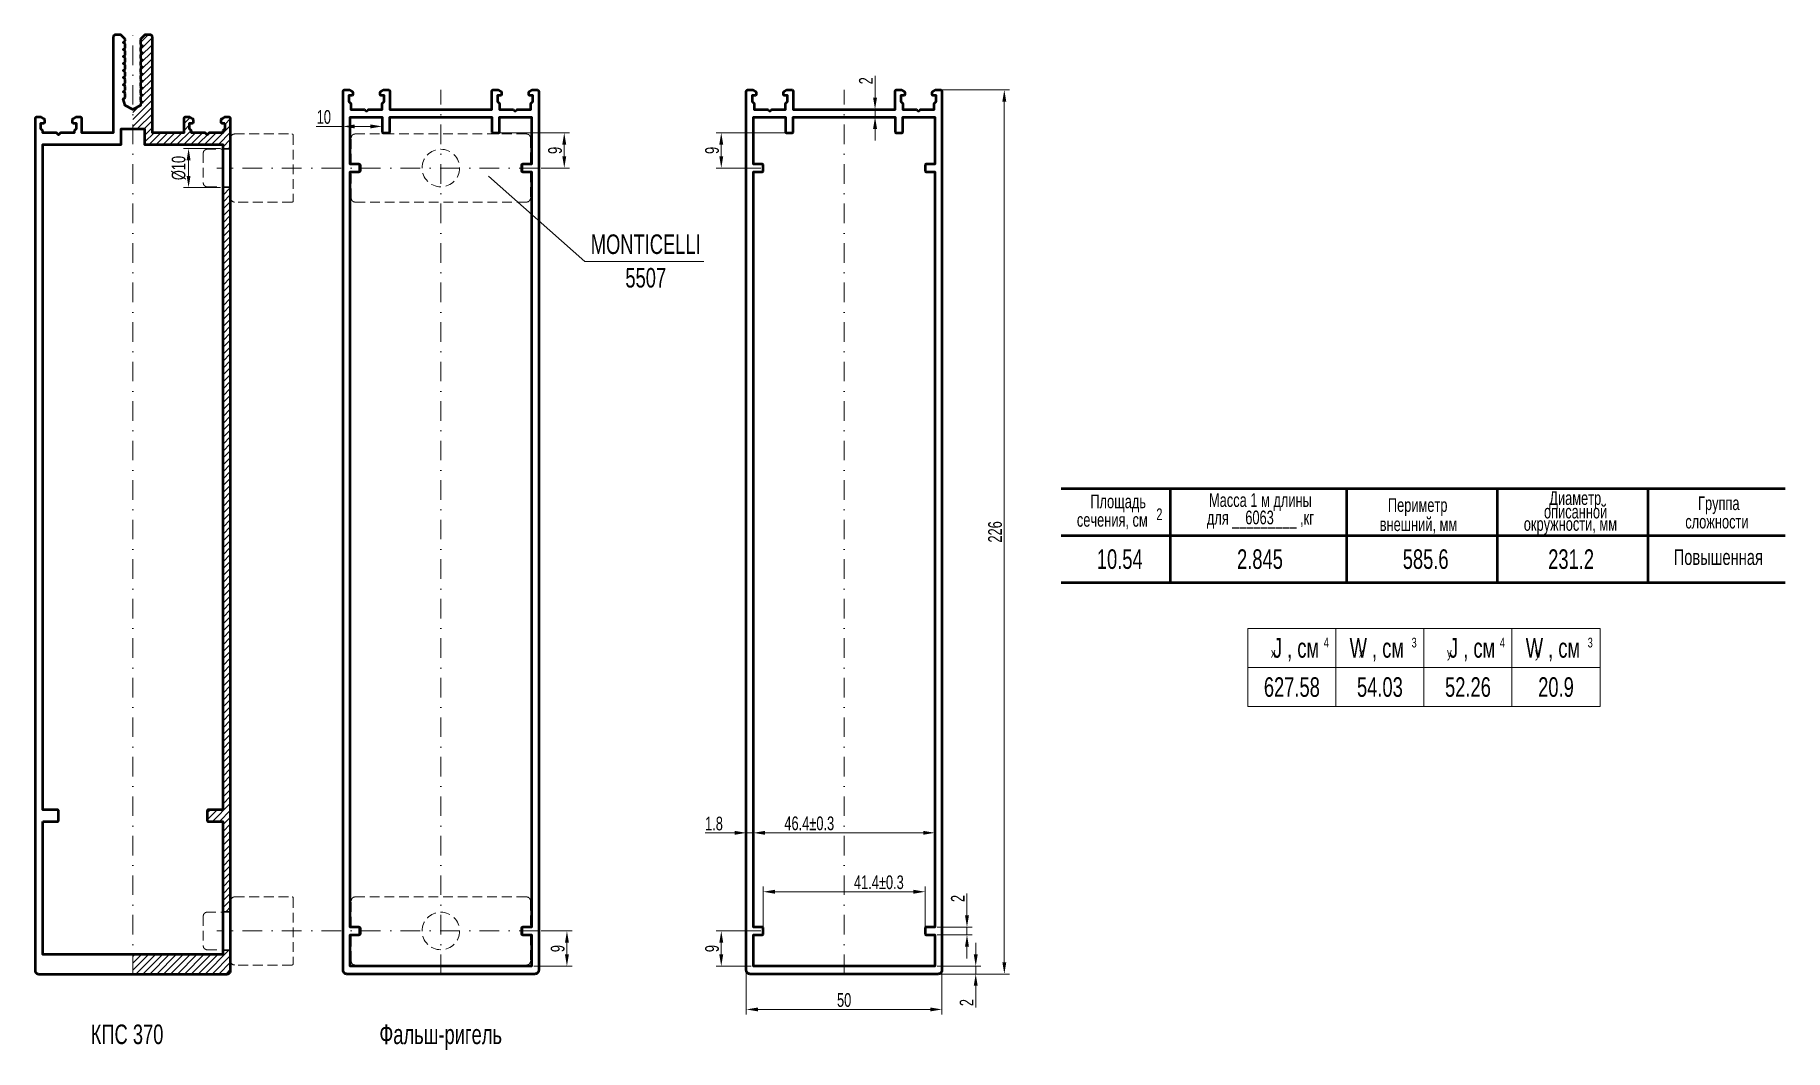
# Model space of a CAD drawing. Extents: x 1060 to 1508, y 68 to 327.
import ezdxf
from ezdxf.enums import TextEntityAlignment as Align

# ---------------------------------------------------------------- set-up
doc = ezdxf.new("R2010")
doc.units = 0
doc.header["$LTSCALE"] = 10
doc.header["$MEASUREMENT"] = 0
doc.header["$PDMODE"] = 3
doc.header["$PDSIZE"] = 3
doc.linetypes.add('DASHDOT', pattern=[1, 0.5, -0.25, 0, -0.25])
doc.linetypes.add('HIDDEN', pattern=[0.375, 0.25, -0.125])
doc.layers.get('0').update_dxf_attribs({"linetype": 'CONTINUOUS', "lineweight": 50})
doc.layers.get('DEFPOINTS').update_dxf_attribs({"linetype": 'CONTINUOUS'})
for name, color, linetype, lineweight in [('1', 6, 'DASHDOT', 18), ('2', 3, 'HIDDEN', 18), ('3', 1, 'CONTINUOUS', 20), ('4', 4, 'CONTINUOUS', 20)]:
    doc.layers.add(name, color=color, linetype=linetype, lineweight=lineweight)
doc.styles.add('3', font='russ.shx', dxfattribs={"width": 0.7, "height": 3})
doc.styles.add('4', font='russ.shx', dxfattribs={"width": 0.7, "height": 3.5})
doc.styles.add('5', font='russ.shx', dxfattribs={"width": 0.7, "height": 5})
doc.dimstyles.new('MX1', dxfattribs={"dimtxt": 3.5, "dimasz": 3, "dimexe": 1.3, "dimexo": 0.6, "dimgap": 0.6, "dimtad": 1, "dimdec": 1, "dimzin": 9, "dimdsep": 46, "dimtxsty": '4', "dimcen": 0, "dimclrd": 256, "dimclre": 256, "dimclrt": 256, "dimaunit": 1, "dimadec": 1, "dimazin": 0, "dimtfac": 1, "dimtdec": 1, "dimtmove": 0, "dimatfit": 3, "dimfxl": 0, "dimtvp": 1, "dimtolj": 1, "dimtzin": 0, "dimlwd": -1, "dimlwe": -1, "dimarcsym": 0})

# ---------------------------------------------------------------- blocks, each defined once
blk = doc.blocks.new('*D46')
at = {"layer": '4'}
for p, q in [((1107.9, 298.5), (1098.45, 298.5)), ((1099.75, 295.5), (1099.75, 291.5)), ((1107.9, 288.5), (1098.45, 288.5))]:
    blk.add_line(p, q, dxfattribs=at)
for points in [[(1099.25, 295.5), (1100.25, 295.5), (1099.75, 298.5)], [(1099.25, 291.5), (1100.25, 291.5), (1099.75, 288.5)]]:
    blk.add_solid(points, dxfattribs=at)
at = {"layer": 'DEFPOINTS', "color": 0}
for p in [(1108.5, 298.5), (1099.75, 288.5), (1108.5, 288.5)]:
    blk.add_point(p, dxfattribs=at)
at = {"layer": '4', "insert": (1097.25, 293.5), "char_height": 3.5, "attachment_point": 5, "rotation": 90, "style": '4'}
blk.add_mtext('\\A1;%%c10', dxfattribs=at)
blk = doc.blocks.new('*D49')
at = {"layer": '4'}
for p, q in [((1189.81, 98.5), (1197.73, 98.5)), ((1196.43, 95.5), (1196.43, 92.5)), ((1188.01, 89.5), (1197.73, 89.5))]:
    blk.add_line(p, q, dxfattribs=at)
for points in [[(1195.93, 95.5), (1196.93, 95.5), (1196.43, 98.5)], [(1195.93, 92.5), (1196.93, 92.5), (1196.43, 89.5)]]:
    blk.add_solid(points, dxfattribs=at)
at = {"layer": 'DEFPOINTS', "color": 0}
for p in [(1189.21, 98.5), (1187.41, 89.5), (1196.43, 89.5)]:
    blk.add_point(p, dxfattribs=at)
at = {"layer": '4', "insert": (1194.08, 94), "char_height": 3.5, "attachment_point": 5, "rotation": 90, "style": '4'}
blk.add_mtext('\\A1;9', dxfattribs=at)
blk = doc.blocks.new('*D50')
at = {"layer": '4'}
for p, q in [((1178.63, 302.5), (1197.05, 302.5)), ((1195.75, 299.5), (1195.75, 296.5)), ((1189.81, 293.5), (1197.05, 293.5))]:
    blk.add_line(p, q, dxfattribs=at)
for points in [[(1195.25, 299.5), (1196.25, 299.5), (1195.75, 302.5)], [(1195.25, 296.5), (1196.25, 296.5), (1195.75, 293.5)]]:
    blk.add_solid(points, dxfattribs=at)
at = {"layer": 'DEFPOINTS', "color": 0}
for p in [(1178.03, 302.5), (1189.21, 293.5), (1195.75, 293.5)]:
    blk.add_point(p, dxfattribs=at)
at = {"layer": '4', "insert": (1193.4, 298), "char_height": 3.5, "attachment_point": 5, "rotation": 90, "style": '4'}
blk.add_mtext('\\A1;9', dxfattribs=at)
blk = doc.blocks.new('*D51')
at = {"layer": '4'}
for p, q in [((1242.27, 89.16), (1242.27, 77.14)), ((1292.27, 89.16), (1292.27, 77.14)), ((1245.27, 78.44), (1289.27, 78.44))]:
    blk.add_line(p, q, dxfattribs=at)
for points in [[(1245.27, 78.94), (1245.27, 77.94), (1242.27, 78.44)], [(1289.27, 78.94), (1289.27, 77.94), (1292.27, 78.44)]]:
    blk.add_solid(points, dxfattribs=at)
at = {"layer": 'DEFPOINTS', "color": 0}
for p in [(1242.27, 89.76), (1292.27, 89.76), (1292.27, 78.44)]:
    blk.add_point(p, dxfattribs=at)
at = {"layer": '4', "insert": (1267.27, 80.84), "char_height": 3.5, "attachment_point": 5, "style": '4'}
blk.add_mtext('\\A1;50', dxfattribs=at)
blk = doc.blocks.new('*D52')
at = {"layer": '4'}
for p, q in [((1246.57, 99.1), (1246.57, 109.83)), ((1249.57, 108.53), (1284.97, 108.53)), ((1287.97, 99.1), (1287.97, 109.83))]:
    blk.add_line(p, q, dxfattribs=at)
for points in [[(1249.57, 109.03), (1249.57, 108.03), (1246.57, 108.53)], [(1284.97, 109.03), (1284.97, 108.03), (1287.97, 108.53)]]:
    blk.add_solid(points, dxfattribs=at)
at = {"layer": 'DEFPOINTS', "color": 0}
for p in [(1287.97, 108.53), (1246.57, 98.5), (1287.97, 98.5)]:
    blk.add_point(p, dxfattribs=at)
at = {"layer": '4', "insert": (1276.14, 110.93), "char_height": 3.5, "attachment_point": 5, "style": '4'}
blk.add_mtext('\\A1;41.4%%p0.3', dxfattribs=at)
blk = doc.blocks.new('*D53')
at = {"layer": '4'}
for p, q in [((1244.07, 126.87), (1244.07, 122.29)), ((1290.47, 126.87), (1290.47, 122.29)), ((1247.07, 123.59), (1287.47, 123.59))]:
    blk.add_line(p, q, dxfattribs=at)
for points in [[(1247.07, 124.09), (1247.07, 123.09), (1244.07, 123.59)], [(1287.47, 124.09), (1287.47, 123.09), (1290.47, 123.59)]]:
    blk.add_solid(points, dxfattribs=at)
at = {"layer": 'DEFPOINTS', "color": 0}
for p in [(1244.07, 127.47), (1290.47, 127.47), (1290.47, 123.59)]:
    blk.add_point(p, dxfattribs=at)
at = {"layer": '4', "insert": (1258.36, 125.99), "char_height": 3.5, "attachment_point": 5, "style": '4'}
blk.add_mtext('\\A1;46.4%%p0.3', dxfattribs=at)
blk = doc.blocks.new('*D54')
at = {"layer": '4'}
for p, q in [((1239.27, 123.59), (1231.75, 123.59)), ((1242.27, 121.68), (1242.27, 124.89)), ((1244.07, 123.59), (1242.27, 123.59)), ((1244.07, 121.68), (1244.07, 124.89)), ((1247.07, 123.59), (1250.07, 123.59))]:
    blk.add_line(p, q, dxfattribs=at)
for points in [[(1239.27, 124.09), (1239.27, 123.09), (1242.27, 123.59)], [(1247.07, 124.09), (1247.07, 123.09), (1244.07, 123.59)]]:
    blk.add_solid(points, dxfattribs=at)
at = {"layer": 'DEFPOINTS', "color": 0}
for p in [(1242.27, 123.59), (1242.27, 121.08), (1244.07, 121.08)]:
    blk.add_point(p, dxfattribs=at)
at = {"layer": '4', "insert": (1234.01, 125.94), "char_height": 3.5, "attachment_point": 5, "style": '4'}
blk.add_mtext('\\A1;1.8', dxfattribs=at)
blk = doc.blocks.new('*D55')
at = {"layer": '4'}
for p, q in [((1300.9, 92.5), (1300.9, 95.5)), ((1291.07, 89.5), (1302.2, 89.5)), ((1300.9, 89.5), (1300.9, 87.5)), ((1291.07, 87.5), (1302.2, 87.5)), ((1300.9, 84.5), (1300.9, 78.9))]:
    blk.add_line(p, q, dxfattribs=at)
for points in [[(1300.4, 92.5), (1301.4, 92.5), (1300.9, 89.5)], [(1300.4, 84.5), (1301.4, 84.5), (1300.9, 87.5)]]:
    blk.add_solid(points, dxfattribs=at)
at = {"layer": 'DEFPOINTS', "color": 0}
for p in [(1290.47, 89.5), (1290.47, 87.5), (1300.9, 87.5)]:
    blk.add_point(p, dxfattribs=at)
at = {"layer": '4', "insert": (1298.55, 80.2), "char_height": 3.5, "attachment_point": 5, "rotation": 90, "style": '4'}
blk.add_mtext('\\A1;2', dxfattribs=at)
blk = doc.blocks.new('*D56')
at = {"layer": '4'}
for p, q in [((1298.66, 102.5), (1298.66, 108.1)), ((1291.07, 99.5), (1299.96, 99.5)), ((1298.66, 97.5), (1298.66, 99.5)), ((1291.07, 97.5), (1299.96, 97.5)), ((1298.66, 94.5), (1298.66, 91.5))]:
    blk.add_line(p, q, dxfattribs=at)
for points in [[(1298.16, 102.5), (1299.16, 102.5), (1298.66, 99.5)], [(1298.16, 94.5), (1299.16, 94.5), (1298.66, 97.5)]]:
    blk.add_solid(points, dxfattribs=at)
at = {"layer": 'DEFPOINTS', "color": 0}
for p in [(1290.47, 99.5), (1298.66, 99.5), (1290.47, 97.5)]:
    blk.add_point(p, dxfattribs=at)
at = {"layer": '4', "insert": (1296.31, 106.8), "char_height": 3.5, "attachment_point": 5, "rotation": 90, "style": '4'}
blk.add_mtext('\\A1;2', dxfattribs=at)
blk = doc.blocks.new('*D57')
at = {"layer": '4'}
for p, q in [((1252.67, 302.5), (1234.57, 302.5)), ((1235.87, 299.5), (1235.87, 296.5)), ((1245.97, 293.5), (1234.57, 293.5))]:
    blk.add_line(p, q, dxfattribs=at)
for points in [[(1235.37, 299.5), (1236.37, 299.5), (1235.87, 302.5)], [(1235.37, 296.5), (1236.37, 296.5), (1235.87, 293.5)]]:
    blk.add_solid(points, dxfattribs=at)
at = {"layer": 'DEFPOINTS', "color": 0}
for p in [(1253.27, 302.5), (1235.87, 293.5), (1246.57, 293.5)]:
    blk.add_point(p, dxfattribs=at)
at = {"layer": '4', "insert": (1233.52, 298), "char_height": 3.5, "attachment_point": 5, "rotation": 90, "style": '4'}
blk.add_mtext('\\A1;9', dxfattribs=at)
blk = doc.blocks.new('*D58')
at = {"layer": '4'}
for p, q in [((1245.97, 98.5), (1234.57, 98.5)), ((1235.87, 92.5), (1235.87, 95.5)), ((1243.47, 89.5), (1234.57, 89.5))]:
    blk.add_line(p, q, dxfattribs=at)
for points in [[(1235.37, 95.5), (1236.37, 95.5), (1235.87, 98.5)], [(1235.37, 92.5), (1236.37, 92.5), (1235.87, 89.5)]]:
    blk.add_solid(points, dxfattribs=at)
at = {"layer": 'DEFPOINTS', "color": 0}
for p in [(1235.87, 98.5), (1246.57, 98.5), (1244.07, 89.5)]:
    blk.add_point(p, dxfattribs=at)
at = {"layer": '4', "insert": (1233.52, 94), "char_height": 3.5, "attachment_point": 5, "rotation": 90, "style": '4'}
blk.add_mtext('\\A1;9', dxfattribs=at)
blk = doc.blocks.new('*D59')
at = {"layer": '4'}
for p, q in [((1275.17, 311.5), (1275.17, 317.1)), ((1274.09, 308.5), (1276.47, 308.5)), ((1274.09, 306.5), (1276.47, 306.5)), ((1275.17, 306.5), (1275.17, 308.5)), ((1275.17, 303.5), (1275.17, 300.5))]:
    blk.add_line(p, q, dxfattribs=at)
for points in [[(1274.67, 311.5), (1275.67, 311.5), (1275.17, 308.5)], [(1274.67, 303.5), (1275.67, 303.5), (1275.17, 306.5)]]:
    blk.add_solid(points, dxfattribs=at)
at = {"layer": 'DEFPOINTS', "color": 0}
for p in [(1273.49, 308.5), (1273.49, 306.5), (1275.17, 308.5)]:
    blk.add_point(p, dxfattribs=at)
at = {"layer": '4', "insert": (1272.82, 315.8), "char_height": 3.5, "attachment_point": 5, "rotation": 90, "style": '4'}
blk.add_mtext('\\A1;2', dxfattribs=at)
blk = doc.blocks.new('*D60')
at = {"layer": '4'}
for p, q in [((1291.91, 313.5), (1309.5, 313.5)), ((1308.2, 310.5), (1308.2, 90.5)), ((1288.06, 87.5), (1309.5, 87.5))]:
    blk.add_line(p, q, dxfattribs=at)
for points in [[(1307.7, 310.5), (1308.7, 310.5), (1308.2, 313.5)], [(1307.7, 90.5), (1308.7, 90.5), (1308.2, 87.5)]]:
    blk.add_solid(points, dxfattribs=at)
at = {"layer": 'DEFPOINTS', "color": 0}
for p in [(1291.31, 313.5), (1287.46, 87.5), (1308.2, 87.5)]:
    blk.add_point(p, dxfattribs=at)
at = {"layer": '4', "insert": (1305.85, 200.5), "char_height": 3.5, "attachment_point": 5, "rotation": 90, "style": '4'}
blk.add_mtext('\\A1;226', dxfattribs=at)
blk = doc.blocks.new('mi_table')
for p, q in [((0, 0), (0, 20)), ((22.5, 0), (22.5, 20)), ((45, 0), (45, 20)), ((67.5, 0), (67.5, 20)), ((90, 0), (90, 20)), ((0, 10), (0, 0)), ((0, 0), (90, 0))]:
    blk.add_line(p, q)
for points in [[(90, 20), (0, 20)], [(0, 10), (90, 10)]]:
    blk.add_lwpolyline(points)
at = {"layer": '3', "style": '3', "width": 0.7}
for s, p in [('x', (5.92, 12.53)), ('4', (19.4, 15.11)), ('x', (28.42, 12.53)), ('3', (41.85, 15.11)), ('y', (50.92, 12.53)), ('4', (64.4, 15.11)), ('y', (73.42, 12.53)), ('3', (86.85, 15.11))]:
    blk.add_text(s, height=2.5, dxfattribs=at).set_placement(p)
at = {"layer": '3', "style": '5', "width": 0.7}
for s, p in [('J , см ', (12.95, 15)), ('W , см', (32.96, 15)), ('J , см ', (57.95, 15)), ('W , см', (77.96, 15))]:
    blk.add_text(s, height=5, dxfattribs=at).set_placement(p, align=Align.MIDDLE_CENTER)
at = {"layer": '4', "style": '5', "width": 0.7}
for tag, p in [('JX', (11.25, 5)), ('WX', (33.75, 5)), ('JY', (56.25, 5)), ('WY', (78.75, 5))]:
    blk.add_attdef(tag, text='', height=5, dxfattribs=at).set_placement(p, align=Align.MIDDLE_CENTER)
blk = doc.blocks.new('*D63')
at = {"layer": '4'}
for p, q in [((1139.21, 304.13), (1132.39, 304.13)), ((1139.21, 302.41), (1139.21, 305.43)), ((1146.21, 304.13), (1142.21, 304.13)), ((1149.21, 305.9), (1149.21, 302.83))]:
    blk.add_line(p, q, dxfattribs=at)
for points in [[(1142.21, 304.63), (1142.21, 303.63), (1139.21, 304.13)], [(1146.21, 304.63), (1146.21, 303.63), (1149.21, 304.13)]]:
    blk.add_solid(points, dxfattribs=at)
at = {"layer": 'DEFPOINTS', "color": 0}
for p in [(1149.21, 306.5), (1149.21, 304.13), (1139.21, 301.81)]:
    blk.add_point(p, dxfattribs=at)
at = {"layer": '4', "insert": (1134.3, 306.53), "char_height": 3.5, "attachment_point": 5, "style": '4'}
blk.add_mtext('\\A1;10', dxfattribs=at)

msp = doc.modelspace()

# ---------------------------------------------------------------- hatches: boundary and pattern name
at = {"layer": '3'}
h = msp.add_hatch(dxfattribs=at)
h.set_pattern_fill('ANSI31', color=256, scale=10)
h.paths.add_polyline_path([(1090.5, 327, 0.414214), (1090, 327.5), (1088.62, 327.5, 0.198912), (1088.41, 327.41), (1087.59, 326.59, 0.198912), (1087.5, 326.38), (1087.5, 325.14, 0.284079), (1087.67, 324.87), (1088, 324.7), (1087.67, 324.53, 0.284079), (1087.5, 324.26), (1087.5, 323.34, 0.284079), (1087.67, 323.07), (1088, 322.9), (1087.67, 322.73, 0.284079), (1087.5, 322.46), (1087.5, 321.54, 0.284079), (1087.67, 321.27), (1088, 321.1), (1087.67, 320.93, 0.284079), (1087.5, 320.66), (1087.5, 319.74, 0.284079), (1087.67, 319.47), (1088, 319.3), (1087.67, 319.13, 0.284079), (1087.5, 318.86), (1087.5, 317.94, 0.284079), (1087.67, 317.67), (1088, 317.5), (1087.67, 317.33, 0.284079), (1087.5, 317.06), (1087.5, 316.14, 0.284079), (1087.67, 315.87), (1088, 315.7), (1087.67, 315.53, 0.284079), (1087.5, 315.26), (1087.5, 314.34, 0.284079), (1087.67, 314.07), (1088, 313.9), (1087.67, 313.73, 0.284079), (1087.5, 313.46), (1087.5, 312.54, 0.284079), (1087.67, 312.27), (1088, 312.1), (1087.67, 311.93, 0.284079), (1087.5, 311.66), (1087.5, 310.74, 0.284079), (1087.67, 310.47), (1088, 310.3), (1087.67, 310.13, 0.284079), (1087.5, 309.86), (1087.5, 309.5), (1085.5, 308.5), (1085.5, 303.5), (1088.5, 303.5), (1088.5, 299.5), (1108.5, 299.5), (1108.5, 298.5), (1110.5, 298.5), (1110.5, 306, 0.414214), (1110, 306.5), (1109.07, 306.5, 0.116434), (1108.94, 306.47), (1108.17, 306.08, 0.284079), (1108, 305.81), (1108, 305.3, 0.414214), (1108.3, 305), (1109, 305), (1109, 303.5), (1108.59, 303.09, 0.198912), (1108.5, 302.88), (1108.5, 302.5), (1105.12, 302.5, 0.198912), (1104.91, 302.41), (1104.5, 302), (1104.09, 302.41, 0.198912), (1103.88, 302.5), (1100.5, 302.5), (1100.5, 302.88, 0.198912), (1100.41, 303.09), (1100, 303.5), (1100, 305), (1100.7, 305, 0.414214), (1101, 305.3), (1101, 305.81, 0.284079), (1100.83, 306.08), (1100.06, 306.47, 0.116434), (1099.93, 306.5), (1099, 306.5, 0.414214), (1098.5, 306), (1098.5, 302.5), (1090.5, 302.5)])
edge = h.paths.add_edge_path()
edge.add_line((1108.5, 103.5), (1110.5, 103.5))
edge.add_line((1110.5, 103.5), (1110.5, 288.5))
edge.add_line((1110.5, 288.5), (1108.5, 288.5))
edge.add_line((1108.5, 288.5), (1108.5, 129.5))
edge.add_line((1108.5, 129.5), (1104.8, 129.5))
edge.add_arc((1104.8, 129.2), 0.3, 90, 180)
edge.add_line((1104.5, 129.2), (1104.5, 126.8))
edge.add_arc((1104.8, 126.8), 0.3, 180, 270)
edge.add_line((1104.8, 126.5), (1108.5, 126.5))
edge.add_line((1108.5, 126.5), (1108.5, 103.5))
edge = h.paths.add_edge_path()
edge.add_line((1110.5, 93.5), (1108.5, 93.5))
edge.add_line((1108.5, 93.5), (1108.5, 92.5))
edge.add_line((1108.5, 92.5), (1085.5, 92.5))
edge.add_line((1085.5, 92.5), (1085.5, 87.5))
edge.add_line((1085.5, 87.5), (1109.5, 87.5))
edge.add_arc((1109.5, 88.5), 1, 270, 360)
edge.add_line((1110.5, 88.5), (1110.5, 93.5))

# ---------------------------------------------------------------- linework, layer by layer
for p, q in [((1350.7, 187.54), (1350.7, 211.54)), ((1395.74, 187.54), (1395.74, 211.54)), ((1434.24, 187.54), (1434.24, 211.54)), ((1472.7, 187.54), (1472.7, 211.54)), ((1322.7, 187.54), (1507.7, 187.54))]:
    msp.add_line(p, q)
for points in [[(1109, 305), (1109, 303.5), (1108.59, 303.09, 0.198912), (1108.5, 302.88), (1108.5, 302.5), (1105.12, 302.5, 0.198912), (1104.91, 302.41), (1104.5, 302), (1104.09, 302.41, 0.198912), (1103.88, 302.5), (1100.5, 302.5), (1100.5, 302.88, 0.198912), (1100.41, 303.09), (1100, 303.5), (1100, 305), (1100.7, 305, 0.414214), (1101, 305.3), (1101, 305.81, 0.284079), (1100.83, 306.08), (1100.06, 306.47, 0.116434), (1099.93, 306.5), (1099, 306.5, 0.414214), (1098.5, 306), (1098.5, 302.5), (1090.5, 302.5), (1090.5, 327, 0.414214), (1090, 327.5), (1088.62, 327.5, 0.198912), (1088.41, 327.41), (1087.59, 326.59, 0.198912), (1087.5, 326.38), (1087.5, 325.14, 0.284079), (1087.67, 324.87), (1088, 324.7), (1087.67, 324.53, 0.284079), (1087.5, 324.26), (1087.5, 323.34, 0.284079), (1087.67, 323.07), (1088, 322.9), (1087.67, 322.73, 0.284079), (1087.5, 322.46), (1087.5, 321.54, 0.284079), (1087.67, 321.27), (1088, 321.1), (1087.67, 320.93, 0.284079), (1087.5, 320.66), (1087.5, 319.74, 0.284079), (1087.67, 319.47), (1088, 319.3), (1087.67, 319.13, 0.284079), (1087.5, 318.86), (1087.5, 317.94, 0.284079), (1087.67, 317.67), (1088, 317.5), (1087.67, 317.33, 0.284079), (1087.5, 317.06), (1087.5, 316.14, 0.284079), (1087.67, 315.87), (1088, 315.7), (1087.67, 315.53, 0.284079), (1087.5, 315.26), (1087.5, 314.34, 0.284079), (1087.67, 314.07), (1088, 313.9), (1087.67, 313.73, 0.284079), (1087.5, 313.46), (1087.5, 312.54, 0.284079), (1087.67, 312.27), (1088, 312.1), (1087.67, 311.93, 0.284079), (1087.5, 311.66), (1087.5, 310.74, 0.284079), (1087.67, 310.47), (1088, 310.3), (1087.67, 310.13, 0.284079), (1087.5, 309.86), (1087.5, 309.5), (1085.5, 308.5), (1083.5, 309.5), (1083, 311.2), (1083.33, 311.37, 0.284079), (1083.5, 311.64), (1083.5, 312.56, 0.284079), (1083.33, 312.83), (1083, 313), (1083.33, 313.17, 0.284079), (1083.5, 313.44), (1083.5, 314.36, 0.284079), (1083.33, 314.63), (1083, 314.8), (1083.33, 314.97, 0.284079), (1083.5, 315.24), (1083.5, 316.16, 0.284079), (1083.33, 316.43), (1083, 316.6), (1083.33, 316.77, 0.284079), (1083.5, 317.04), (1083.5, 317.96, 0.284079), (1083.33, 318.23), (1083, 318.4), (1083.33, 318.57, 0.284079), (1083.5, 318.84), (1083.5, 319.76, 0.284079), (1083.33, 320.03), (1083, 320.2), (1083.33, 320.37, 0.284079), (1083.5, 320.64), (1083.5, 321.56, 0.284079), (1083.33, 321.83), (1083, 322), (1083.33, 322.17, 0.284079), (1083.5, 322.44), (1083.5, 323.36, 0.284079), (1083.33, 323.63), (1083, 323.8), (1083.33, 323.97, 0.284079), (1083.5, 324.24), (1083.5, 325.16, 0.284079), (1083.33, 325.43), (1083, 325.6), (1083.33, 325.77, 0.284079), (1083.5, 326.04), (1083.5, 326.38, 0.198912), (1083.41, 326.59), (1082.59, 327.41, 0.198912), (1082.38, 327.5), (1081, 327.5, 0.414214), (1080.5, 327), (1080.5, 302.5), (1072.5, 302.5), (1072.5, 306, 0.414214), (1072, 306.5), (1071.07, 306.5, 0.116434), (1070.94, 306.47), (1070.17, 306.08, 0.284079), (1070, 305.81), (1070, 305.3, 0.414214), (1070.3, 305), (1071, 305), (1071, 303.5), (1070.59, 303.09, 0.198912), (1070.5, 302.88), (1070.5, 302.5), (1067.12, 302.5, 0.198912), (1066.91, 302.41), (1066.5, 302), (1066.09, 302.41, 0.198912), (1065.88, 302.5), (1062.5, 302.5), (1062.5, 302.88, 0.198912), (1062.41, 303.09), (1062, 303.5), (1062, 305), (1062.7, 305, 0.414214), (1063, 305.3), (1063, 305.81, 0.284079), (1062.83, 306.08), (1062.06, 306.47, 0.116434), (1061.93, 306.5), (1061, 306.5, 0.414214), (1060.5, 306), (1060.5, 88.5, 0.414214), (1061.5, 87.5), (1109.5, 87.5, 0.414214), (1110.5, 88.5), (1110.5, 306, 0.414214), (1110, 306.5), (1109.07, 306.5, 0.116434), (1108.94, 306.47), (1108.17, 306.08, 0.284079), (1108, 305.81), (1108, 305.3, 0.414214), (1108.3, 305)], [(1139.21, 88.5), (1139.21, 313, -0.414214), (1139.71, 313.5), (1140.64, 313.5, -0.116434), (1140.78, 313.47), (1141.55, 313.08, -0.284079), (1141.71, 312.81), (1141.71, 312.3, -0.414214), (1141.41, 312), (1140.71, 312), (1140.71, 310.5), (1141.12, 310.09, -0.198912), (1141.21, 309.88), (1141.21, 308.5), (1144.59, 308.5, -0.198912), (1144.8, 308.41), (1145.21, 308), (1145.62, 308.41, -0.198912), (1145.84, 308.5), (1149.21, 308.5), (1149.21, 309.88, -0.198912), (1149.3, 310.09), (1149.71, 310.5), (1149.71, 312), (1149.01, 312, -0.414214), (1148.71, 312.3), (1148.71, 312.81, -0.284079), (1148.88, 313.08), (1149.65, 313.47, -0.116434), (1149.78, 313.5), (1150.71, 313.5, -0.414214), (1151.21, 313), (1151.21, 308.5), (1177.21, 308.5), (1177.21, 313, -0.414214), (1177.71, 313.5), (1178.64, 313.5, -0.116434), (1178.78, 313.47), (1179.55, 313.08, -0.284079), (1179.71, 312.81), (1179.71, 312.3, -0.414214), (1179.41, 312), (1178.71, 312), (1178.71, 310.5), (1179.12, 310.09, -0.198912), (1179.21, 309.88), (1179.21, 308.5), (1182.59, 308.5, -0.198912), (1182.8, 308.41), (1183.21, 308), (1183.62, 308.41, -0.198912), (1183.84, 308.5), (1187.21, 308.5), (1187.21, 309.88, -0.198912), (1187.3, 310.09), (1187.71, 310.5), (1187.71, 312), (1187.01, 312, -0.414214), (1186.71, 312.3), (1186.71, 312.81, -0.284079), (1186.88, 313.08), (1187.65, 313.47, -0.116434), (1187.78, 313.5), (1188.71, 313.5, -0.414214), (1189.21, 313), (1189.21, 88.5, -0.414214), (1188.21, 87.5), (1140.21, 87.5, -0.414214)], [(1242.27, 88.5), (1242.27, 313, -0.414214), (1242.77, 313.5), (1243.7, 313.5, -0.116434), (1243.84, 313.47), (1244.61, 313.08, -0.284079), (1244.77, 312.81), (1244.77, 312.3, -0.414214), (1244.47, 312), (1243.77, 312), (1243.77, 310.5), (1244.18, 310.09, -0.198912), (1244.27, 309.88), (1244.27, 308.5), (1247.65, 308.5, -0.198912), (1247.86, 308.41), (1248.27, 308), (1248.68, 308.41, -0.198912), (1248.9, 308.5), (1252.27, 308.5), (1252.27, 309.88, -0.198912), (1252.36, 310.09), (1252.77, 310.5), (1252.77, 312), (1252.07, 312, -0.414214), (1251.77, 312.3), (1251.77, 312.81, -0.284079), (1251.94, 313.08), (1252.71, 313.47, -0.116434), (1252.84, 313.5), (1253.77, 313.5, -0.414214), (1254.27, 313), (1254.27, 308.5), (1280.27, 308.5), (1280.27, 313, -0.414214), (1280.77, 313.5), (1281.7, 313.5, -0.116434), (1281.84, 313.47), (1282.61, 313.08, -0.284079), (1282.77, 312.81), (1282.77, 312.3, -0.414214), (1282.47, 312), (1281.77, 312), (1281.77, 310.5), (1282.18, 310.09, -0.198912), (1282.27, 309.88), (1282.27, 308.5), (1285.65, 308.5, -0.198912), (1285.86, 308.41), (1286.27, 308), (1286.68, 308.41, -0.198912), (1286.9, 308.5), (1290.27, 308.5), (1290.27, 309.88, -0.198912), (1290.36, 310.09), (1290.77, 310.5), (1290.77, 312), (1290.07, 312, -0.414214), (1289.77, 312.3), (1289.77, 312.81, -0.284079), (1289.94, 313.08), (1290.71, 313.47, -0.116434), (1290.84, 313.5), (1291.77, 313.5, -0.414214), (1292.27, 313), (1292.27, 88.5, -0.414214), (1291.27, 87.5), (1243.27, 87.5, -0.414214)], [(1177.51, 302.5), (1178.91, 302.5, 0.414214), (1179.21, 302.8), (1179.21, 306.5), (1187.41, 306.5), (1187.41, 294.5), (1185.21, 294.5, 0.414214), (1184.91, 294.2), (1184.91, 292.8, 0.414214), (1185.21, 292.5), (1187.41, 292.5), (1187.41, 99.5), (1185.21, 99.5, 0.414214), (1184.91, 99.2), (1184.91, 97.8, 0.414214), (1185.21, 97.5), (1187.41, 97.5), (1187.41, 89.5), (1141.01, 89.5), (1141.01, 97.5), (1143.21, 97.5, 0.414214), (1143.51, 97.8), (1143.51, 99.2, 0.414214), (1143.21, 99.5), (1141.01, 99.5), (1141.01, 292.5), (1143.21, 292.5, 0.414214), (1143.51, 292.8), (1143.51, 294.2, 0.414214), (1143.21, 294.5), (1141.01, 294.5), (1141.01, 306.5), (1149.21, 306.5), (1149.21, 302.8, 0.414214), (1149.51, 302.5), (1150.91, 302.5, 0.414214), (1151.21, 302.8), (1151.21, 306.5), (1177.21, 306.5), (1177.21, 302.8, 0.414214)], [(1280.57, 302.5), (1281.97, 302.5, 0.414214), (1282.27, 302.8), (1282.27, 306.5), (1290.47, 306.5), (1290.47, 294.5), (1288.27, 294.5, 0.414214), (1287.97, 294.2), (1287.97, 292.8, 0.414214), (1288.27, 292.5), (1290.47, 292.5), (1290.47, 99.5), (1288.27, 99.5, 0.414214), (1287.97, 99.2), (1287.97, 97.8, 0.414214), (1288.27, 97.5), (1290.47, 97.5), (1290.47, 89.5), (1244.07, 89.5), (1244.07, 97.5), (1246.27, 97.5, 0.414214), (1246.57, 97.8), (1246.57, 99.2, 0.414214), (1246.27, 99.5), (1244.07, 99.5), (1244.07, 292.5), (1246.27, 292.5, 0.414214), (1246.57, 292.8), (1246.57, 294.2, 0.414214), (1246.27, 294.5), (1244.07, 294.5), (1244.07, 306.5), (1252.27, 306.5), (1252.27, 302.8, 0.414214), (1252.57, 302.5), (1253.97, 302.5, 0.414214), (1254.27, 302.8), (1254.27, 306.5), (1280.27, 306.5), (1280.27, 302.8, 0.414214)], [(1062.5, 126.5), (1066.2, 126.5, 0.414214), (1066.5, 126.8), (1066.5, 129.2, 0.414214), (1066.2, 129.5), (1062.5, 129.5), (1062.5, 299.5), (1082.5, 299.5), (1082.5, 303.5), (1088.5, 303.5), (1088.5, 299.5), (1108.5, 299.5), (1108.5, 129.5), (1104.8, 129.5, 0.414214), (1104.5, 129.2), (1104.5, 126.8, 0.414214), (1104.8, 126.5), (1108.5, 126.5), (1108.5, 92.5), (1062.5, 92.5)]]:
    msp.add_lwpolyline(points, format="xyb", close=True)
at = {"linetype": 'Continuous'}
for points in [[(1507.7, 211.54), (1322.7, 211.54)], [(1322.7, 199.54), (1507.7, 199.54)]]:
    msp.add_lwpolyline(points, dxfattribs=at)
msp.add_lwpolyline([(1322.7, 187.54), (1507.7, 187.54)])
msp.add_lwpolyline([(1322.7, 187.54), (1507.7, 187.54)])
msp.add_lwpolyline([(1322.7, 187.54), (1507.7, 187.54)])
at = {"layer": '1'}
for p, q in [((1085.5, 87.5), (1085.5, 327.5)), ((1164.21, 87.5), (1164.21, 313.5)), ((1267.27, 87.5), (1267.27, 313.5)), ((1189.21, 293.5), (1106.94, 293.5)), ((1189.21, 98.5), (1106.94, 98.5))]:
    msp.add_line(p, q, dxfattribs=at)
at = {"layer": '2'}
for points in [[(1111.5, 302.2), (1126.2, 302.2, -0.414214), (1126.5, 301.9), (1126.5, 285.1, -0.414214), (1126.2, 284.8), (1111.5, 284.8, -0.414214), (1110.5, 285.8), (1110.5, 301.2, -0.414214)], [(1141.31, 292.35), (1143.31, 292.35, 0.414214), (1143.81, 292.85), (1143.81, 294.15, 0.414214), (1143.31, 294.65), (1141.31, 294.65), (1141.31, 301.2, -0.414214), (1142.31, 302.2), (1186.11, 302.2, -0.414214), (1187.11, 301.2), (1187.11, 294.65), (1185.11, 294.65, 0.414214), (1184.61, 294.15), (1184.61, 292.85, 0.414214), (1185.11, 292.35), (1187.11, 292.35), (1187.11, 285.8, -0.414214), (1186.11, 284.8), (1142.31, 284.8, -0.414214), (1141.31, 285.8)], [(1111.5, 107.2), (1126.2, 107.2, -0.414214), (1126.5, 106.9), (1126.5, 90.1, -0.414214), (1126.2, 89.8), (1111.5, 89.8, -0.414214), (1110.5, 90.8), (1110.5, 106.2, -0.414214)], [(1141.31, 97.35), (1143.31, 97.35, 0.414214), (1143.81, 97.85), (1143.81, 99.15, 0.414214), (1143.31, 99.65), (1141.31, 99.65), (1141.31, 106.2, -0.414214), (1142.31, 107.2), (1186.11, 107.2, -0.414214), (1187.11, 106.2), (1187.11, 99.65), (1185.11, 99.65, 0.414214), (1184.61, 99.15), (1184.61, 97.85, 0.414214), (1185.11, 97.35), (1187.11, 97.35), (1187.11, 90.8, -0.414214), (1186.11, 89.8), (1142.31, 89.8, -0.414214), (1141.31, 90.8)]]:
    msp.add_lwpolyline(points, format="xyb", close=True, dxfattribs=at)
for points in [[(1110.5, 298.3), (1104.5, 298.3, 0.414214), (1103.5, 297.3), (1103.5, 289.7, 0.414214), (1104.5, 288.7), (1110.5, 288.7)], [(1110.5, 103.3), (1104.5, 103.3, 0.414214), (1103.5, 102.3), (1103.5, 94.7, 0.414214), (1104.5, 93.7), (1110.5, 93.7)]]:
    msp.add_lwpolyline(points, format="xyb", dxfattribs=at)
for centre in [(1164.21, 293.5), (1164.21, 98.5)]:
    msp.add_circle(centre, 4.8, dxfattribs=at)
at = {"layer": '3'}
msp.add_lwpolyline([(1231.43, 269.59), (1201.01, 269.59), (1176.39, 291.43)], dxfattribs=at)
at = {"layer": '4'}
for p, q in [((1108.5, 298.5), (1110.5, 298.5)), ((1108.5, 288.5), (1110.5, 288.5)), ((1108.5, 103.5), (1110.5, 103.5)), ((1108.5, 93.5), (1110.5, 93.5))]:
    msp.add_line(p, q, dxfattribs=at)

# ---------------------------------------------------------------- block references
msp.add_blockref('mi_table', (1370.43, 155.85), dxfattribs=at).add_auto_attribs({'JX': '627.58', 'WX': '54.03', 'JY': '52.26', 'WY': '20.9'})

# ---------------------------------------------------------------- texts
at = {"layer": '3', "style": '5', "width": 0.7}
for s, p in [('MONTICELLI', (1216.57, 271.53)), ('5507', (1216.57, 262.95)), ('КПС 370', (1084.02, 69.59)), ('Фальш-ригель', (1164.17, 69.59))]:
    msp.add_text(s, height=5, dxfattribs=at).set_placement(p, align=Align.CENTER)
at = {"layer": '3', "linetype": 'Continuous', "style": '4', "width": 0.7}
for s, p in [('Масса 1 м длины', (1373.64, 206.87)), ('Площадь', (1337.3, 206.54)), ('сечения, см', (1335.8, 201.83)), ('для _________ ,кг', (1373.64, 202.37)), ('сложности', (1490.3, 201.37))]:
    msp.add_text(s, height=3.5, dxfattribs=at).set_placement(p, align=Align.CENTER)
for s, p in [('Диаметр', (1447.46, 207.39)), ('Периметр', (1406.22, 205.61)), ('описанной', (1446.11, 203.94)), ('Группа', (1485.48, 206.08)), ('внешний, мм', (1404.14, 200.71)), ('окружности, мм', (1440.95, 200.78))]:
    msp.add_text(s, height=3.5, dxfattribs=at).set_placement(p)
at = {"layer": '3', "width": 0.7}
for s, height, style, p in [('2', 3, '3', (1347.05, 203.5)), ('6063', 3.5, '4', (1369.78, 202.44))]:
    msp.add_text(s, height=height, dxfattribs=dict(at, style=style)).set_placement(p)
at = {"layer": '4', "style": '5', "width": 0.7}
for s, height, p in [('10.54', 5, (1337.7, 191.04)), ('2.845', 5, (1373.53, 191.04)), ('585.6', 5, (1415.87, 191.04)), ('231.2', 5, (1453.04, 191.04)), ('Повышенная', 4, (1490.66, 192.05))]:
    msp.add_text(s, height=height, dxfattribs=at).set_placement(p, align=Align.CENTER)

# ---------------------------------------------------------------- dimensions: what is measured, and where the dimension line sits
at = {"layer": '4'}
for base, p1, p2, picture, middle in [((1275.17, 308.5), (1273.49, 306.5), (1273.49, 308.5), '*D59', (1272.82, 315.8)), ((1308.2, 87.5), (1291.31, 313.5), (1287.46, 87.5), '*D60', (1305.85, 200.5)), ((1195.75, 293.5), (1178.03, 302.5), (1189.21, 293.5), '*D50', (1193.4, 298)), ((1235.87, 293.5), (1253.27, 302.5), (1246.57, 293.5), '*D57', (1233.52, 298)), ((1298.66, 99.5), (1290.47, 97.5), (1290.47, 99.5), '*D56', (1296.31, 106.8)), ((1196.43, 89.5), (1189.21, 98.5), (1187.41, 89.5), '*D49', (1194.08, 94)), ((1235.87, 98.5), (1244.07, 89.5), (1246.57, 98.5), '*D58', (1233.52, 94)), ((1300.9, 87.5), (1290.47, 89.5), (1290.47, 87.5), '*D55', (1298.55, 80.2))]:
    dim = msp.add_linear_dim(base=base, p1=p1, p2=p2, angle=90, dimstyle='MX1', dxfattribs=at)
    dim.commit()
    dim.dimension.update_dxf_attribs({"geometry": picture, "text_midpoint": middle})
dim = msp.add_linear_dim(base=(1149.21, 304.13), p1=(1139.21, 301.81), p2=(1149.21, 306.5), dimstyle='MX1', dxfattribs=at)
dim.commit()
dim.dimension.update_dxf_attribs({"geometry": '*D63', "text_midpoint": (1134.3, 304.13), "dimtype": 160})
dim = msp.add_linear_dim(base=(1099.75, 288.5), p1=(1108.5, 298.5), p2=(1108.5, 288.5), angle=90, text='%%c<>', dimstyle='MX1', dxfattribs=at)
dim.commit()
dim.dimension.update_dxf_attribs({"geometry": '*D46', "text_midpoint": (1097.25, 293.5)})
for base, p1, p2, picture, middle in [((1242.27, 123.59), (1244.07, 121.08), (1242.27, 121.08), '*D54', (1234.01, 125.94)), ((1292.27, 78.44), (1242.27, 89.76), (1292.27, 89.76), '*D51', (1267.27, 80.84))]:
    dim = msp.add_linear_dim(base=base, p1=p1, p2=p2, dimstyle='MX1', dxfattribs=at)
    dim.commit()
    dim.dimension.update_dxf_attribs({"geometry": picture, "text_midpoint": middle})
for base, p1, p2, picture, middle in [((1290.47, 123.59), (1244.07, 127.47), (1290.47, 127.47), '*D53', (1258.36, 123.59)), ((1287.97, 108.53), (1246.57, 98.5), (1287.97, 98.5), '*D52', (1276.14, 108.53))]:
    dim = msp.add_linear_dim(base=base, p1=p1, p2=p2, text='<>%%p0.3', dimstyle='MX1', dxfattribs=at)
    dim.commit()
    dim.dimension.update_dxf_attribs({"geometry": picture, "text_midpoint": middle, "dimtype": 160})

doc.saveas('drawing.dxf')
